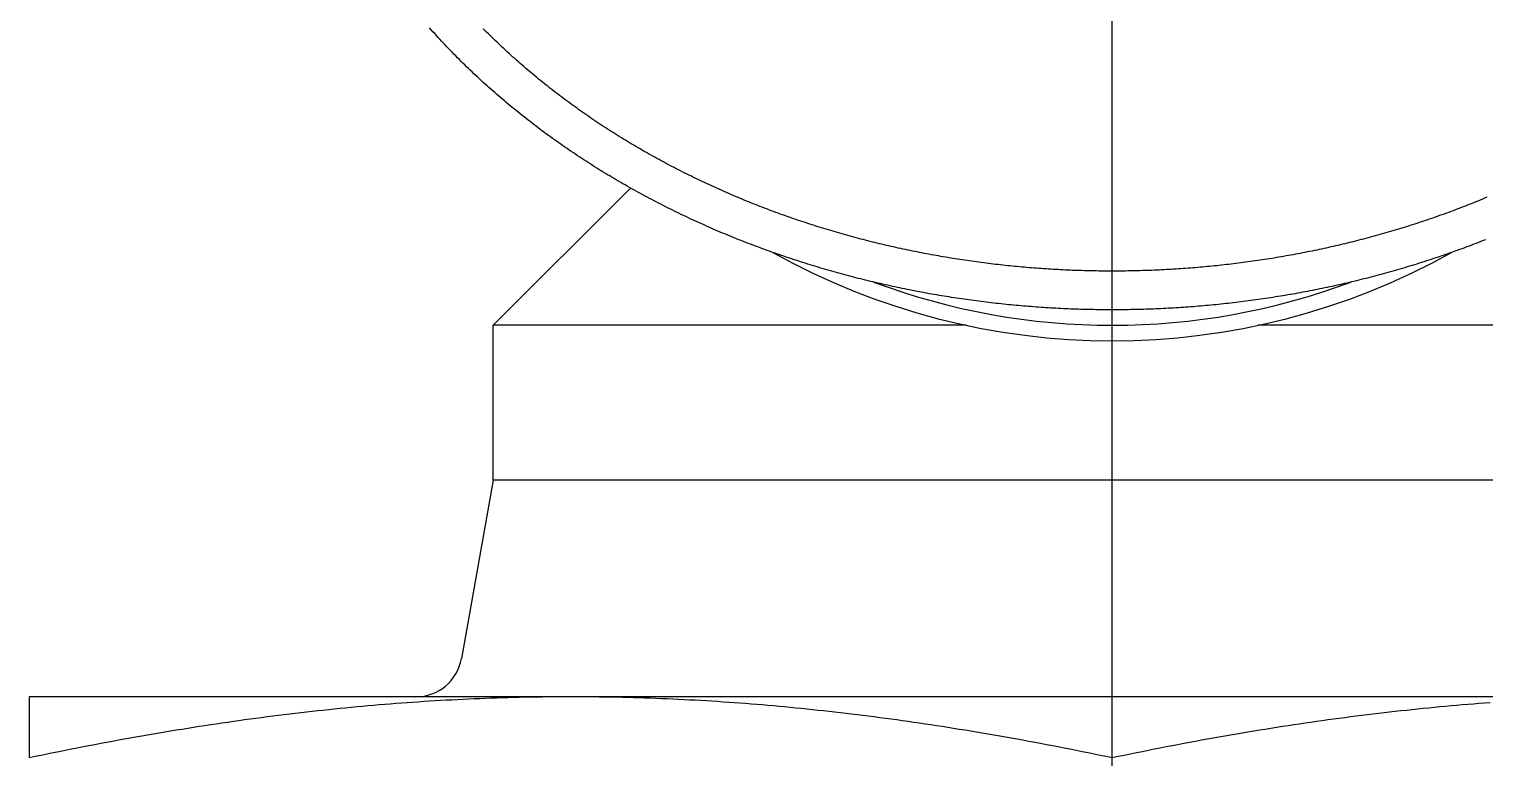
# Model space of a CAD drawing. Extents: x -31.9 to 42.6, y -42.6 to 6.5.
# Drawn here: x 28.18 to 37.59, y -7.19 to -2.49 of the extents above; entities that cross this region are included whole.
import ezdxf

# ---------------------------------------------------------------- set-up
doc = ezdxf.new("R2010")
doc.units = 0
doc.linetypes.add('CENTER', pattern=[50.8, 31.75, -6.35, 6.35, -6.35])
doc.layers.get('0').update_dxf_attribs({"linetype": 'CONTINUOUS'})
doc.layers.add('CENTER', color=1, linetype='CENTER')

msp = doc.modelspace()

# ---------------------------------------------------------------- linework, layer by layer
at = {"color": 7, "linetype": 'CONTINUOUS'}
for p, q in [((32.065, -3.5134), (31.1784, -4.4)), ((34.235, -4.4), (31.1784, -4.4)), ((31.1784, -5.4), (31.1784, -4.4)), ((39.1784, -4.4), (36.1218, -4.4)), ((31.1784, -5.4), (30.9725, -6.5527)), ((39.1784, -5.4), (31.1784, -5.4)), ((31.6784, -6.8), (28.1784, -6.8)), ((28.1784, -6.8), (28.1784, -7.1941)), ((38.6784, -6.8), (31.6784, -6.8))]:
    msp.add_line(p, q, dxfattribs=at)
at = {"color": 7}
for points in [[(37.5909, -3.847, 0), (37.5757, -3.853, 0), (37.5606, -3.859, 0), (37.5454, -3.8649, 0), (37.5302, -3.8708, 0), (37.515, -3.8766, 0), (37.4998, -3.8824, 0), (37.4846, -3.8881, 0), (37.4694, -3.8938, 0), (37.4541, -3.8995, 0), (37.4389, -3.9051, 0), (37.4236, -3.9107, 0), (37.4083, -3.9162, 0), (37.393, -3.9217, 0), (37.3777, -3.9272, 0), (37.3624, -3.9326, 0), (37.3471, -3.938, 0), (37.3317, -3.9433, 0), (37.3164, -3.9486, 0), (37.301, -3.9539, 0), (37.2857, -3.9591, 0), (37.2703, -3.9642, 0), (37.2549, -3.9694, 0), (37.2395, -3.9745, 0), (37.224, -3.9795, 0), (37.2086, -3.9845, 0), (37.1932, -3.9895, 0), (37.1777, -3.9944, 0), (37.1622, -3.9993, 0), (37.1468, -4.0042, 0), (37.1313, -4.009, 0), (37.1158, -4.0137, 0), (37.1003, -4.0185, 0), (37.0847, -4.0232, 0), (37.0692, -4.0278, 0), (37.0537, -4.0324, 0), (37.0381, -4.037, 0), (37.0226, -4.0415, 0), (37.007, -4.046, 0), (36.9914, -4.0504, 0), (36.9758, -4.0548, 0), (36.9602, -4.0592, 0), (36.9446, -4.0635, 0), (36.929, -4.0678, 0), (36.9133, -4.0721, 0), (36.8977, -4.0763, 0), (36.882, -4.0804, 0), (36.8664, -4.0846, 0), (36.8507, -4.0887, 0), (36.835, -4.0927, 0), (36.8193, -4.0967, 0), (36.8036, -4.1007, 0), (36.7879, -4.1046, 0), (36.7722, -4.1085, 0), (36.7565, -4.1123, 0), (36.7407, -4.1161, 0), (36.725, -4.1199, 0), (36.7092, -4.1236, 0), (36.6935, -4.1273, 0), (36.6777, -4.131, 0), (36.6619, -4.1346, 0), (36.6461, -4.1382, 0), (36.6303, -4.1417, 0), (36.6145, -4.1452, 0), (36.5987, -4.1486, 0), (36.5829, -4.1521, 0), (36.5671, -4.1554, 0), (36.5513, -4.1588, 0), (36.5354, -4.162, 0), (36.5196, -4.1653, 0), (36.5037, -4.1685, 0), (36.4878, -4.1717, 0), (36.472, -4.1748, 0), (36.4561, -4.1779, 0), (36.4402, -4.181, 0), (36.4243, -4.184, 0), (36.4084, -4.187, 0), (36.3925, -4.1899, 0), (36.3766, -4.1928, 0), (36.3607, -4.1957, 0), (36.3447, -4.1985, 0), (36.3288, -4.2013, 0), (36.3129, -4.204, 0), (36.2969, -4.2068, 0), (36.281, -4.2094, 0), (36.265, -4.212, 0), (36.249, -4.2146, 0), (36.2331, -4.2172, 0), (36.2171, -4.2197, 0), (36.2011, -4.2222, 0), (36.1851, -4.2246, 0), (36.1691, -4.227, 0), (36.1531, -4.2294, 0), (36.1371, -4.2317, 0), (36.1211, -4.234, 0), (36.1051, -4.2362, 0), (36.0891, -4.2384, 0), (36.0731, -4.2406, 0), (36.057, -4.2427, 0), (36.041, -4.2448, 0), (36.025, -4.2468, 0), (36.0089, -4.2488, 0), (35.9929, -4.2508, 0), (35.9768, -4.2527, 0), (35.9608, -4.2546, 0), (35.9447, -4.2565, 0), (35.9286, -4.2583, 0), (35.9126, -4.2601, 0), (35.8965, -4.2618, 0), (35.8804, -4.2635, 0), (35.8643, -4.2652, 0), (35.8482, -4.2668, 0), (35.8321, -4.2684, 0), (35.816, -4.2699, 0), (35.8, -4.2714, 0), (35.7838, -4.2729, 0), (35.7677, -4.2743, 0), (35.7516, -4.2757, 0), (35.7355, -4.2771, 0), (35.7194, -4.2784, 0), (35.7033, -4.2797, 0), (35.6872, -4.2809, 0), (35.671, -4.2821, 0), (35.6549, -4.2832, 0), (35.6388, -4.2844, 0), (35.6227, -4.2854, 0), (35.6065, -4.2865, 0), (35.5904, -4.2875, 0), (35.5743, -4.2885, 0), (35.5581, -4.2894, 0), (35.542, -4.2903, 0), (35.5258, -4.2911, 0), (35.5097, -4.2919, 0), (35.4935, -4.2927, 0), (35.4774, -4.2934, 0), (35.4612, -4.2941, 0), (35.4451, -4.2948, 0), (35.4289, -4.2954, 0), (35.4128, -4.296, 0), (35.3966, -4.2965, 0), (35.3804, -4.297, 0), (35.3643, -4.2975, 0), (35.3481, -4.2979, 0), (35.332, -4.2983, 0), (35.3158, -4.2986, 0), (35.2996, -4.2989, 0), (35.2835, -4.2992, 0), (35.2673, -4.2994, 0), (35.2511, -4.2996, 0), (35.235, -4.2998, 0), (35.2188, -4.2999, 0), (35.2026, -4.3, 0), (35.1865, -4.3, 0), (35.1703, -4.3, 0), (35.1541, -4.3, 0), (35.138, -4.2999, 0), (35.1218, -4.2998, 0), (35.1056, -4.2996, 0), (35.0895, -4.2994, 0), (35.0733, -4.2992, 0), (35.0571, -4.2989, 0), (35.041, -4.2986, 0), (35.0248, -4.2983, 0), (35.0086, -4.2979, 0), (34.9925, -4.2975, 0), (34.9763, -4.297, 0), (34.9602, -4.2965, 0), (34.944, -4.296, 0), (34.9278, -4.2954, 0), (34.9117, -4.2948, 0), (34.8955, -4.2941, 0), (34.8794, -4.2934, 0), (34.8632, -4.2927, 0), (34.8471, -4.2919, 0), (34.8309, -4.2911, 0), (34.8148, -4.2903, 0), (34.7986, -4.2894, 0), (34.7825, -4.2884, 0), (34.7664, -4.2875, 0), (34.7502, -4.2865, 0), (34.7341, -4.2854, 0), (34.718, -4.2843, 0), (34.7018, -4.2832, 0), (34.6857, -4.2821, 0), (34.6696, -4.2809, 0), (34.6535, -4.2796, 0), (34.6373, -4.2784, 0), (34.6212, -4.2771, 0), (34.6051, -4.2757, 0), (34.589, -4.2743, 0), (34.5729, -4.2729, 0), (34.5568, -4.2714, 0), (34.5407, -4.2699, 0), (34.5246, -4.2684, 0), (34.5085, -4.2668, 0), (34.4924, -4.2652, 0), (34.4764, -4.2635, 0), (34.4603, -4.2618, 0), (34.4442, -4.2601, 0), (34.4281, -4.2583, 0), (34.4121, -4.2565, 0), (34.396, -4.2546, 0), (34.3799, -4.2528, 0), (34.3639, -4.2508, 0), (34.3478, -4.2489, 0), (34.3318, -4.2469, 0), (34.3158, -4.2448, 0), (34.2997, -4.2427, 0), (34.2837, -4.2406, 0), (34.2677, -4.2384, 0), (34.2516, -4.2362, 0), (34.2356, -4.234, 0), (34.2196, -4.2317, 0), (34.2036, -4.2294, 0), (34.1876, -4.227, 0), (34.1716, -4.2246, 0), (34.1556, -4.2222, 0), (34.1397, -4.2197, 0), (34.1237, -4.2172, 0), (34.1077, -4.2147, 0), (34.0917, -4.2121, 0), (34.0758, -4.2095, 0), (34.0598, -4.2068, 0), (34.0439, -4.2041, 0), (34.028, -4.2013, 0), (34.012, -4.1985, 0), (33.9961, -4.1957, 0), (33.9802, -4.1928, 0), (33.9643, -4.1899, 0), (33.9484, -4.187, 0), (33.9325, -4.184, 0), (33.9166, -4.181, 0), (33.9007, -4.1779, 0), (33.8848, -4.1748, 0), (33.8689, -4.1717, 0), (33.8531, -4.1685, 0), (33.8372, -4.1653, 0), (33.8214, -4.162, 0), (33.8055, -4.1588, 0), (33.7897, -4.1554, 0), (33.7739, -4.152, 0), (33.758, -4.1486, 0), (33.7422, -4.1452, 0), (33.7264, -4.1417, 0), (33.7106, -4.1382, 0), (33.6948, -4.1346, 0), (33.6791, -4.131, 0), (33.6633, -4.1273, 0), (33.6475, -4.1236, 0), (33.6318, -4.1199, 0), (33.616, -4.1161, 0), (33.6003, -4.1123, 0), (33.5846, -4.1085, 0), (33.5689, -4.1046, 0), (33.5531, -4.1006, 0), (33.5374, -4.0967, 0), (33.5218, -4.0927, 0), (33.5061, -4.0886, 0), (33.4904, -4.0845, 0), (33.4747, -4.0804, 0), (33.4591, -4.0762, 0), (33.4434, -4.072, 0), (33.4278, -4.0678, 0), (33.4122, -4.0635, 0), (33.3966, -4.0592, 0), (33.381, -4.0548, 0), (33.3654, -4.0504, 0), (33.3498, -4.046, 0), (33.3342, -4.0415, 0), (33.3187, -4.037, 0), (33.3031, -4.0324, 0), (33.2876, -4.0278, 0), (33.272, -4.0231, 0), (33.2565, -4.0184, 0), (33.241, -4.0137, 0), (33.2255, -4.0089, 0), (33.21, -4.0042, 0), (33.1945, -3.9993, 0), (33.179, -3.9944, 0), (33.1636, -3.9895, 0), (33.1481, -3.9845, 0), (33.1327, -3.9795, 0), (33.1173, -3.9745, 0), (33.1018, -3.9694, 0), (33.0864, -3.9642, 0), (33.071, -3.9591, 0), (33.0556, -3.9539, 0), (33.0403, -3.9486, 0), (33.0249, -3.9433, 0), (33.0096, -3.938, 0), (32.9942, -3.9326, 0), (32.9789, -3.9272, 0), (32.9636, -3.9217, 0), (32.9483, -3.9162, 0), (32.933, -3.9107, 0), (32.9177, -3.9051, 0), (32.9025, -3.8995, 0), (32.8872, -3.8938, 0), (32.872, -3.8881, 0), (32.8568, -3.8824, 0), (32.8416, -3.8766, 0), (32.8264, -3.8707, 0), (32.8112, -3.8649, 0), (32.796, -3.859, 0), (32.7809, -3.853, 0), (32.7658, -3.847, 0), (32.7506, -3.841, 0), (32.7355, -3.8349, 0), (32.7204, -3.8288, 0), (32.7053, -3.8226, 0), (32.6903, -3.8164, 0), (32.6752, -3.8102, 0), (32.6602, -3.8039, 0), (32.6452, -3.7975, 0), (32.6302, -3.7912, 0), (32.6152, -3.7848, 0), (32.6002, -3.7783, 0), (32.5853, -3.7718, 0), (32.5703, -3.7653, 0), (32.5554, -3.7587, 0), (32.5405, -3.7521, 0), (32.5256, -3.7454, 0), (32.5107, -3.7387, 0), (32.4959, -3.732, 0), (32.481, -3.7252, 0), (32.4662, -3.7183, 0), (32.4514, -3.7115, 0), (32.4366, -3.7045, 0), (32.4219, -3.6976, 0), (32.4071, -3.6906, 0), (32.3924, -3.6835, 0), (32.3777, -3.6765, 0), (32.363, -3.6693, 0), (32.3483, -3.6622, 0), (32.3336, -3.6549, 0), (32.319, -3.6477, 0), (32.3043, -3.6404, 0), (32.2897, -3.6331, 0), (32.2751, -3.6257, 0), (32.2606, -3.6183, 0), (32.246, -3.6108, 0), (32.2315, -3.6033, 0), (32.217, -3.5957, 0), (32.2025, -3.5881, 0), (32.188, -3.5805, 0), (32.1736, -3.5728, 0), (32.1591, -3.5651, 0), (32.1447, -3.5573, 0), (32.1303, -3.5495, 0), (32.116, -3.5416, 0), (32.1016, -3.5337, 0), (32.0873, -3.5258, 0), (32.073, -3.5178, 0), (32.0587, -3.5098, 0), (32.0444, -3.5017, 0), (32.0302, -3.4936, 0), (32.0159, -3.4855, 0), (32.0017, -3.4773, 0), (31.9876, -3.469, 0), (31.9734, -3.4607, 0), (31.9593, -3.4524, 0), (31.9452, -3.444, 0), (31.9311, -3.4356, 0), (31.917, -3.4272, 0), (31.903, -3.4187, 0), (31.889, -3.4101, 0), (31.875, -3.4016, 0), (31.8611, -3.3929, 0), (31.8471, -3.3843, 0), (31.8332, -3.3756, 0), (31.8193, -3.3668, 0), (31.8055, -3.358, 0), (31.7917, -3.3492, 0), (31.7779, -3.3403, 0), (31.7641, -3.3314, 0), (31.7503, -3.3224, 0), (31.7366, -3.3134, 0), (31.7229, -3.3044, 0), (31.7093, -3.2953, 0), (31.6956, -3.2862, 0), (31.682, -3.277, 0), (31.6684, -3.2678, 0), (31.6549, -3.2585, 0), (31.6413, -3.2492, 0), (31.6278, -3.2398, 0), (31.6144, -3.2304, 0), (31.6009, -3.221, 0), (31.5875, -3.2115, 0), (31.5742, -3.202, 0), (31.5608, -3.1925, 0), (31.5475, -3.1829, 0), (31.5342, -3.1732, 0), (31.5209, -3.1635, 0), (31.5077, -3.1538, 0), (31.4945, -3.144, 0), (31.4813, -3.1342, 0), (31.4682, -3.1244, 0), (31.4551, -3.1145, 0), (31.442, -3.1045, 0), (31.429, -3.0945, 0), (31.416, -3.0845, 0), (31.403, -3.0744, 0), (31.39, -3.0643, 0), (31.3771, -3.0541, 0), (31.3643, -3.044, 0), (31.3514, -3.0337, 0), (31.3386, -3.0234, 0), (31.3258, -3.0131, 0), (31.3131, -3.0027, 0), (31.3004, -2.9923, 0), (31.2877, -2.9819, 0), (31.275, -2.9714, 0), (31.2624, -2.9608, 0), (31.2498, -2.9502, 0), (31.2373, -2.9396, 0), (31.2248, -2.9289, 0), (31.2123, -2.9182, 0), (31.1999, -2.9075, 0), (31.1875, -2.8967, 0), (31.1751, -2.8858, 0), (31.1628, -2.875, 0), (31.1505, -2.864, 0), (31.1382, -2.8531, 0), (31.126, -2.842, 0), (31.1138, -2.831, 0), (31.1017, -2.8199, 0), (31.0896, -2.8088, 0), (31.0775, -2.7976, 0), (31.0655, -2.7864, 0), (31.0535, -2.7751, 0), (31.0415, -2.7638, 0), (31.0296, -2.7524, 0), (31.0177, -2.741, 0), (31.0059, -2.7296, 0), (30.9941, -2.7181, 0), (30.9823, -2.7066, 0), (30.9706, -2.695, 0), (30.9589, -2.6834, 0), (30.9472, -2.6717, 0), (30.9356, -2.66, 0), (30.924, -2.6483, 0), (30.9125, -2.6365, 0), (30.901, -2.6247, 0), (30.8896, -2.6128, 0), (30.8781, -2.6009, 0), (30.8668, -2.5889, 0), (30.8554, -2.5769, 0), (30.8441, -2.5648, 0), (30.8329, -2.5527, 0), (30.8217, -2.5406, 0), (30.8105, -2.5284, 0), (30.7994, -2.5162, 0), (30.7883, -2.5039, 0), (30.7773, -2.4916, 0), (30.7663, -2.4792, 0)], [(37.5997, -3.5734, 0), (37.5853, -3.5794, 0), (37.5708, -3.5854, 0), (37.5564, -3.5913, 0), (37.5419, -3.5972, 0), (37.5275, -3.6031, 0), (37.513, -3.6089, 0), (37.4985, -3.6147, 0), (37.484, -3.6205, 0), (37.4694, -3.6262, 0), (37.4549, -3.6318, 0), (37.4403, -3.6375, 0), (37.4258, -3.6431, 0), (37.4112, -3.6486, 0), (37.3966, -3.6541, 0), (37.382, -3.6596, 0), (37.3674, -3.665, 0), (37.3527, -3.6704, 0), (37.3381, -3.6758, 0), (37.3234, -3.6811, 0), (37.3087, -3.6864, 0), (37.2941, -3.6916, 0), (37.2794, -3.6968, 0), (37.2647, -3.702, 0), (37.2499, -3.7071, 0), (37.2352, -3.7122, 0), (37.2205, -3.7172, 0), (37.2057, -3.7222, 0), (37.1909, -3.7272, 0), (37.1762, -3.7321, 0), (37.1614, -3.737, 0), (37.1466, -3.7418, 0), (37.1317, -3.7466, 0), (37.1169, -3.7514, 0), (37.1021, -3.7561, 0), (37.0872, -3.7608, 0), (37.0724, -3.7655, 0), (37.0575, -3.7701, 0), (37.0426, -3.7747, 0), (37.0277, -3.7792, 0), (37.0128, -3.7837, 0), (36.9979, -3.7882, 0), (36.983, -3.7926, 0), (36.968, -3.797, 0), (36.9531, -3.8013, 0), (36.9381, -3.8056, 0), (36.9231, -3.8099, 0), (36.9082, -3.8142, 0), (36.8932, -3.8184, 0), (36.8782, -3.8225, 0), (36.8631, -3.8266, 0), (36.8481, -3.8307, 0), (36.8331, -3.8348, 0), (36.818, -3.8388, 0), (36.803, -3.8427, 0), (36.7879, -3.8466, 0), (36.7729, -3.8505, 0), (36.7578, -3.8544, 0), (36.7427, -3.8582, 0), (36.7276, -3.862, 0), (36.7125, -3.8657, 0), (36.6974, -3.8694, 0), (36.6822, -3.8731, 0), (36.6671, -3.8767, 0), (36.652, -3.8803, 0), (36.6368, -3.8838, 0), (36.6216, -3.8873, 0), (36.6065, -3.8908, 0), (36.5913, -3.8942, 0), (36.5761, -3.8976, 0), (36.5609, -3.901, 0), (36.5457, -3.9043, 0), (36.5305, -3.9076, 0), (36.5153, -3.9108, 0), (36.5, -3.9141, 0), (36.4848, -3.9172, 0), (36.4696, -3.9204, 0), (36.4543, -3.9234, 0), (36.439, -3.9265, 0), (36.4238, -3.9295, 0), (36.4085, -3.9325, 0), (36.3932, -3.9354, 0), (36.3779, -3.9383, 0), (36.3626, -3.9412, 0), (36.3473, -3.944, 0), (36.332, -3.9468, 0), (36.3167, -3.9496, 0), (36.3014, -3.9523, 0), (36.286, -3.955, 0), (36.2707, -3.9576, 0), (36.2554, -3.9602, 0), (36.24, -3.9628, 0), (36.2247, -3.9653, 0), (36.2093, -3.9678, 0), (36.1939, -3.9703, 0), (36.1785, -3.9727, 0), (36.1632, -3.9751, 0), (36.1478, -3.9774, 0), (36.1324, -3.9797, 0), (36.117, -3.982, 0), (36.1016, -3.9842, 0), (36.0862, -3.9864, 0), (36.0708, -3.9886, 0), (36.0553, -3.9907, 0), (36.0399, -3.9928, 0), (36.0245, -3.9948, 0), (36.0091, -3.9968, 0), (35.9936, -3.9988, 0), (35.9782, -4.0007, 0), (35.9627, -4.0026, 0), (35.9473, -4.0045, 0), (35.9318, -4.0063, 0), (35.9163, -4.0081, 0), (35.9009, -4.0098, 0), (35.8854, -4.0115, 0), (35.8699, -4.0132, 0), (35.8544, -4.0149, 0), (35.839, -4.0165, 0), (35.8235, -4.018, 0), (35.808, -4.0195, 0), (35.7925, -4.021, 0), (35.777, -4.0225, 0), (35.7615, -4.0239, 0), (35.746, -4.0253, 0), (35.7305, -4.0266, 0), (35.7149, -4.0279, 0), (35.6994, -4.0292, 0), (35.6839, -4.0304, 0), (35.6684, -4.0316, 0), (35.6529, -4.0327, 0), (35.6373, -4.0339, 0), (35.6218, -4.0349, 0), (35.6063, -4.036, 0), (35.5907, -4.037, 0), (35.5752, -4.0379, 0), (35.5596, -4.0389, 0), (35.5441, -4.0398, 0), (35.5286, -4.0406, 0), (35.513, -4.0414, 0), (35.4975, -4.0422, 0), (35.4819, -4.043, 0), (35.4663, -4.0437, 0), (35.4508, -4.0443, 0), (35.4352, -4.045, 0), (35.4197, -4.0456, 0), (35.4041, -4.0461, 0), (35.3885, -4.0466, 0), (35.373, -4.0471, 0), (35.3574, -4.0476, 0), (35.3419, -4.048, 0), (35.3263, -4.0483, 0), (35.3107, -4.0487, 0), (35.2952, -4.049, 0), (35.2796, -4.0492, 0), (35.264, -4.0495, 0), (35.2484, -4.0496, 0), (35.2329, -4.0498, 0), (35.2173, -4.0499, 0), (35.2017, -4.05, 0), (35.1862, -4.05, 0), (35.1706, -4.05, 0), (35.155, -4.05, 0), (35.1394, -4.0499, 0), (35.1239, -4.0498, 0), (35.1083, -4.0496, 0), (35.0927, -4.0495, 0), (35.0772, -4.0492, 0), (35.0616, -4.049, 0), (35.046, -4.0487, 0), (35.0305, -4.0483, 0), (35.0149, -4.048, 0), (34.9993, -4.0476, 0), (34.9838, -4.0471, 0), (34.9682, -4.0466, 0), (34.9526, -4.0461, 0), (34.9371, -4.0456, 0), (34.9215, -4.045, 0), (34.906, -4.0443, 0), (34.8904, -4.0437, 0), (34.8749, -4.043, 0), (34.8593, -4.0422, 0), (34.8438, -4.0414, 0), (34.8282, -4.0406, 0), (34.8127, -4.0397, 0), (34.7971, -4.0389, 0), (34.7816, -4.0379, 0), (34.766, -4.037, 0), (34.7505, -4.036, 0), (34.735, -4.0349, 0), (34.7194, -4.0338, 0), (34.7039, -4.0327, 0), (34.6884, -4.0316, 0), (34.6728, -4.0304, 0), (34.6573, -4.0292, 0), (34.6418, -4.0279, 0), (34.6263, -4.0266, 0), (34.6108, -4.0253, 0), (34.5953, -4.0239, 0), (34.5798, -4.0225, 0), (34.5643, -4.021, 0), (34.5488, -4.0195, 0), (34.5333, -4.018, 0), (34.5178, -4.0165, 0), (34.5023, -4.0149, 0), (34.4868, -4.0132, 0), (34.4714, -4.0116, 0), (34.4559, -4.0099, 0), (34.4404, -4.0081, 0), (34.425, -4.0063, 0), (34.4095, -4.0045, 0), (34.394, -4.0027, 0), (34.3786, -4.0008, 0), (34.3631, -3.9988, 0), (34.3477, -3.9968, 0), (34.3323, -3.9948, 0), (34.3168, -3.9928, 0), (34.3014, -3.9907, 0), (34.286, -3.9886, 0), (34.2706, -3.9864, 0), (34.2552, -3.9842, 0), (34.2398, -3.982, 0), (34.2244, -3.9798, 0), (34.209, -3.9775, 0), (34.1936, -3.9751, 0), (34.1782, -3.9727, 0), (34.1628, -3.9703, 0), (34.1475, -3.9678, 0), (34.1321, -3.9653, 0), (34.1168, -3.9628, 0), (34.1014, -3.9603, 0), (34.0861, -3.9577, 0), (34.0707, -3.955, 0), (34.0554, -3.9523, 0), (34.0401, -3.9496, 0), (34.0248, -3.9468, 0), (34.0094, -3.9441, 0), (33.9941, -3.9412, 0), (33.9788, -3.9384, 0), (33.9636, -3.9354, 0), (33.9483, -3.9325, 0), (33.933, -3.9295, 0), (33.9177, -3.9265, 0), (33.9025, -3.9234, 0), (33.8872, -3.9204, 0), (33.872, -3.9172, 0), (33.8567, -3.9141, 0), (33.8415, -3.9108, 0), (33.8263, -3.9076, 0), (33.8111, -3.9043, 0), (33.7959, -3.901, 0), (33.7807, -3.8976, 0), (33.7655, -3.8942, 0), (33.7503, -3.8908, 0), (33.7351, -3.8873, 0), (33.72, -3.8838, 0), (33.7048, -3.8803, 0), (33.6897, -3.8767, 0), (33.6745, -3.8731, 0), (33.6594, -3.8694, 0), (33.6443, -3.8657, 0), (33.6292, -3.862, 0), (33.6141, -3.8582, 0), (33.599, -3.8544, 0), (33.5839, -3.8505, 0), (33.5688, -3.8466, 0), (33.5538, -3.8427, 0), (33.5387, -3.8387, 0), (33.5237, -3.8347, 0), (33.5086, -3.8307, 0), (33.4936, -3.8266, 0), (33.4786, -3.8225, 0), (33.4636, -3.8183, 0), (33.4486, -3.8141, 0), (33.4336, -3.8099, 0), (33.4187, -3.8056, 0), (33.4037, -3.8013, 0), (33.3887, -3.797, 0), (33.3738, -3.7926, 0), (33.3589, -3.7882, 0), (33.344, -3.7837, 0), (33.3291, -3.7792, 0), (33.3142, -3.7747, 0), (33.2993, -3.7701, 0), (33.2844, -3.7655, 0), (33.2695, -3.7608, 0), (33.2547, -3.7561, 0), (33.2398, -3.7514, 0), (33.225, -3.7466, 0), (33.2102, -3.7418, 0), (33.1953, -3.737, 0), (33.1805, -3.7321, 0), (33.1658, -3.7271, 0), (33.151, -3.7222, 0), (33.1362, -3.7172, 0), (33.1215, -3.7121, 0), (33.1067, -3.7071, 0), (33.092, -3.7019, 0), (33.0773, -3.6968, 0), (33.0626, -3.6916, 0), (33.0479, -3.6863, 0), (33.0332, -3.6811, 0), (33.0185, -3.6757, 0), (33.0039, -3.6704, 0), (32.9893, -3.665, 0), (32.9746, -3.6596, 0), (32.96, -3.6541, 0), (32.9454, -3.6486, 0), (32.9308, -3.643, 0), (32.9163, -3.6374, 0), (32.9017, -3.6318, 0), (32.8872, -3.6261, 0), (32.8726, -3.6204, 0), (32.8581, -3.6147, 0), (32.8436, -3.6089, 0), (32.8292, -3.6031, 0), (32.8147, -3.5972, 0), (32.8002, -3.5913, 0), (32.7858, -3.5854, 0), (32.7714, -3.5794, 0), (32.757, -3.5734, 0), (32.7426, -3.5673, 0), (32.7282, -3.5612, 0), (32.7138, -3.555, 0), (32.6995, -3.5488, 0), (32.6852, -3.5426, 0), (32.6709, -3.5364, 0), (32.6566, -3.5301, 0), (32.6423, -3.5237, 0), (32.628, -3.5173, 0), (32.6138, -3.5109, 0), (32.5996, -3.5045, 0), (32.5854, -3.498, 0), (32.5712, -3.4914, 0), (32.557, -3.4848, 0), (32.5428, -3.4782, 0), (32.5287, -3.4716, 0), (32.5146, -3.4649, 0), (32.5005, -3.4581, 0), (32.4864, -3.4514, 0), (32.4723, -3.4445, 0), (32.4583, -3.4377, 0), (32.4443, -3.4308, 0), (32.4302, -3.4238, 0), (32.4163, -3.4168, 0), (32.4023, -3.4098, 0), (32.3883, -3.4028, 0), (32.3744, -3.3957, 0), (32.3605, -3.3885, 0), (32.3466, -3.3813, 0), (32.3327, -3.3741, 0), (32.3189, -3.3668, 0), (32.305, -3.3596, 0), (32.2912, -3.3522, 0), (32.2774, -3.3448, 0), (32.2636, -3.3374, 0), (32.2499, -3.3299, 0), (32.2361, -3.3224, 0), (32.2224, -3.3149, 0), (32.2087, -3.3073, 0), (32.1951, -3.2997, 0), (32.1814, -3.292, 0), (32.1678, -3.2843, 0), (32.1542, -3.2765, 0), (32.1406, -3.2688, 0), (32.127, -3.2609, 0), (32.1135, -3.2531, 0), (32.1, -3.2452, 0), (32.0865, -3.2372, 0), (32.073, -3.2292, 0), (32.0596, -3.2212, 0), (32.0462, -3.2131, 0), (32.0328, -3.205, 0), (32.0194, -3.1969, 0), (32.0061, -3.1887, 0), (31.9928, -3.1805, 0), (31.9795, -3.1722, 0), (31.9662, -3.1639, 0), (31.953, -3.1555, 0), (31.9398, -3.1472, 0), (31.9266, -3.1387, 0), (31.9134, -3.1303, 0), (31.9003, -3.1218, 0), (31.8872, -3.1132, 0), (31.8741, -3.1046, 0), (31.8611, -3.096, 0), (31.8481, -3.0873, 0), (31.8351, -3.0787, 0), (31.8221, -3.0699, 0), (31.8092, -3.0611, 0), (31.7963, -3.0523, 0), (31.7834, -3.0434, 0), (31.7705, -3.0345, 0), (31.7577, -3.0256, 0), (31.7449, -3.0166, 0), (31.7321, -3.0076, 0), (31.7194, -2.9985, 0), (31.7067, -2.9894, 0), (31.694, -2.9803, 0), (31.6814, -2.9711, 0), (31.6688, -2.9619, 0), (31.6562, -2.9527, 0), (31.6436, -2.9434, 0), (31.6311, -2.934, 0), (31.6186, -2.9246, 0), (31.6061, -2.9152, 0), (31.5937, -2.9058, 0), (31.5813, -2.8963, 0), (31.5689, -2.8867, 0), (31.5566, -2.8772, 0), (31.5443, -2.8676, 0), (31.532, -2.8579, 0), (31.5198, -2.8482, 0), (31.5076, -2.8385, 0), (31.4954, -2.8287, 0), (31.4833, -2.8189, 0), (31.4712, -2.8091, 0), (31.4591, -2.7992, 0), (31.447, -2.7892, 0), (31.435, -2.7793, 0), (31.4231, -2.7693, 0), (31.4111, -2.7592, 0), (31.3992, -2.7491, 0), (31.3874, -2.739, 0), (31.3755, -2.7288, 0), (31.3637, -2.7186, 0), (31.352, -2.7084, 0), (31.3402, -2.6981, 0), (31.3285, -2.6878, 0), (31.3169, -2.6774, 0), (31.3053, -2.6671, 0), (31.2937, -2.6566, 0), (31.2821, -2.6461, 0), (31.2706, -2.6356, 0), (31.2592, -2.6251, 0), (31.2477, -2.6145, 0), (31.2363, -2.6038, 0), (31.225, -2.5932, 0), (31.2136, -2.5825, 0), (31.2023, -2.5717, 0), (31.1911, -2.5609, 0), (31.1799, -2.5501, 0), (31.1687, -2.5392, 0), (31.1576, -2.5283, 0), (31.1465, -2.5174, 0), (31.1354, -2.5064, 0), (31.1244, -2.4953, 0), (31.1134, -2.4843, 0)], [(31.6784, -6.8, 0), (31.6413, -6.8, 0), (31.6042, -6.8002, 0), (31.5672, -6.8004, 0), (31.5303, -6.8008, 0), (31.4934, -6.8012, 0), (31.4566, -6.8017, 0), (31.4198, -6.8023, 0), (31.3831, -6.803, 0), (31.3464, -6.8038, 0), (31.3098, -6.8047, 0), (31.2733, -6.8057, 0), (31.2367, -6.8068, 0), (31.2003, -6.8079, 0), (31.1638, -6.8092, 0), (31.1274, -6.8105, 0), (31.091, -6.8119, 0), (31.0547, -6.8134, 0), (31.0184, -6.8151, 0), (30.9821, -6.8167, 0), (30.9459, -6.8185, 0), (30.9097, -6.8204, 0), (30.8735, -6.8224, 0), (30.8373, -6.8244, 0), (30.8012, -6.8265, 0), (30.765, -6.8288, 0), (30.7289, -6.8311, 0), (30.6928, -6.8335, 0), (30.6567, -6.8359, 0), (30.6206, -6.8385, 0), (30.5846, -6.8411, 0), (30.5485, -6.8439, 0), (30.5125, -6.8467, 0), (30.4764, -6.8496, 0), (30.4404, -6.8526, 0), (30.4043, -6.8557, 0), (30.3683, -6.8588, 0), (30.3322, -6.8621, 0), (30.2962, -6.8654, 0), (30.2601, -6.8688, 0), (30.224, -6.8723, 0), (30.1879, -6.8759, 0), (30.1518, -6.8795, 0), (30.1157, -6.8833, 0), (30.0796, -6.8871, 0), (30.0435, -6.891, 0), (30.0073, -6.895, 0), (29.9711, -6.8991, 0), (29.9349, -6.9033, 0), (29.8987, -6.9075, 0), (29.8625, -6.9119, 0), (29.8262, -6.9163, 0), (29.7899, -6.9208, 0), (29.7536, -6.9253, 0), (29.7172, -6.93, 0), (29.6808, -6.9348, 0), (29.6444, -6.9396, 0), (29.6079, -6.9445, 0), (29.5714, -6.9495, 0), (29.5348, -6.9546, 0), (29.4983, -6.9597, 0), (29.4616, -6.965, 0), (29.4249, -6.9703, 0), (29.3882, -6.9757, 0), (29.3514, -6.9813, 0), (29.3146, -6.9868, 0), (29.2777, -6.9925, 0), (29.2408, -6.9982, 0), (29.2038, -7.0041, 0), (29.1668, -7.01, 0), (29.1297, -7.016, 0), (29.0925, -7.0221, 0), (29.0553, -7.0283, 0), (29.018, -7.0345, 0), (28.9807, -7.0409, 0), (28.9433, -7.0473, 0), (28.9058, -7.0538, 0), (28.8682, -7.0604, 0), (28.8306, -7.0671, 0), (28.7929, -7.0739, 0), (28.7551, -7.0808, 0), (28.7173, -7.0877, 0), (28.6793, -7.0947, 0), (28.6413, -7.1018, 0), (28.6032, -7.109, 0), (28.5651, -7.1163, 0), (28.5268, -7.1237, 0), (28.4885, -7.1312, 0), (28.45, -7.1387, 0), (28.4115, -7.1464, 0), (28.3729, -7.1541, 0), (28.3342, -7.162, 0), (28.2954, -7.1699, 0), (28.2565, -7.1779, 0), (28.2175, -7.186, 0), (28.1784, -7.1941, 0)], [(35.1784, -7.1941, 0), (35.1393, -7.186, 0), (35.1003, -7.1779, 0), (35.0614, -7.1699, 0), (35.0226, -7.162, 0), (34.9839, -7.1541, 0), (34.9452, -7.1464, 0), (34.9067, -7.1387, 0), (34.8683, -7.1312, 0), (34.8299, -7.1237, 0), (34.7917, -7.1163, 0), (34.7535, -7.109, 0), (34.7154, -7.1018, 0), (34.6774, -7.0947, 0), (34.6395, -7.0877, 0), (34.6016, -7.0808, 0), (34.5639, -7.0739, 0), (34.5262, -7.0671, 0), (34.4885, -7.0604, 0), (34.451, -7.0538, 0), (34.4135, -7.0473, 0), (34.3761, -7.0409, 0), (34.3387, -7.0345, 0), (34.3015, -7.0283, 0), (34.2642, -7.0221, 0), (34.2271, -7.016, 0), (34.19, -7.01, 0), (34.1529, -7.0041, 0), (34.116, -6.9982, 0), (34.079, -6.9925, 0), (34.0421, -6.9868, 0), (34.0053, -6.9813, 0), (33.9685, -6.9757, 0), (33.9318, -6.9703, 0), (33.8951, -6.965, 0), (33.8585, -6.9597, 0), (33.8219, -6.9546, 0), (33.7854, -6.9495, 0), (33.7489, -6.9445, 0), (33.7124, -6.9396, 0), (33.676, -6.9348, 0), (33.6396, -6.93, 0), (33.6032, -6.9253, 0), (33.5669, -6.9208, 0), (33.5306, -6.9163, 0), (33.4943, -6.9119, 0), (33.458, -6.9075, 0), (33.4218, -6.9033, 0), (33.3856, -6.8991, 0), (33.3494, -6.895, 0), (33.3133, -6.891, 0), (33.2771, -6.8871, 0), (33.241, -6.8833, 0), (33.2049, -6.8795, 0), (33.1688, -6.8759, 0), (33.1327, -6.8723, 0), (33.0967, -6.8688, 0), (33.0606, -6.8654, 0), (33.0246, -6.8621, 0), (32.9885, -6.8588, 0), (32.9525, -6.8557, 0), (32.9164, -6.8526, 0), (32.8804, -6.8496, 0), (32.8443, -6.8467, 0), (32.8083, -6.8439, 0), (32.7722, -6.8411, 0), (32.7361, -6.8385, 0), (32.7, -6.8359, 0), (32.664, -6.8335, 0), (32.6279, -6.8311, 0), (32.5917, -6.8288, 0), (32.5556, -6.8265, 0), (32.5195, -6.8244, 0), (32.4833, -6.8224, 0), (32.4471, -6.8204, 0), (32.4109, -6.8185, 0), (32.3746, -6.8167, 0), (32.3384, -6.8151, 0), (32.3021, -6.8134, 0), (32.2657, -6.8119, 0), (32.2294, -6.8105, 0), (32.193, -6.8092, 0), (32.1565, -6.8079, 0), (32.12, -6.8068, 0), (32.0835, -6.8057, 0), (32.0469, -6.8047, 0), (32.0103, -6.8038, 0), (31.9737, -6.803, 0), (31.9369, -6.8023, 0), (31.9002, -6.8017, 0), (31.8634, -6.8012, 0), (31.8265, -6.8008, 0), (31.7896, -6.8004, 0), (31.7526, -6.8002, 0), (31.7155, -6.8, 0), (31.6784, -6.8, 0)], [(37.6206, -6.8385, 0), (37.5846, -6.8411, 0), (37.5485, -6.8439, 0), (37.5125, -6.8467, 0), (37.4764, -6.8496, 0), (37.4404, -6.8526, 0), (37.4043, -6.8557, 0), (37.3683, -6.8588, 0), (37.3322, -6.8621, 0), (37.2962, -6.8654, 0), (37.2601, -6.8688, 0), (37.224, -6.8723, 0), (37.1879, -6.8759, 0), (37.1518, -6.8795, 0), (37.1157, -6.8833, 0), (37.0796, -6.8871, 0), (37.0435, -6.891, 0), (37.0073, -6.895, 0), (36.9711, -6.8991, 0), (36.9349, -6.9033, 0), (36.8987, -6.9075, 0), (36.8625, -6.9119, 0), (36.8262, -6.9163, 0), (36.7899, -6.9208, 0), (36.7536, -6.9253, 0), (36.7172, -6.93, 0), (36.6808, -6.9348, 0), (36.6444, -6.9396, 0), (36.6079, -6.9445, 0), (36.5714, -6.9495, 0), (36.5348, -6.9546, 0), (36.4983, -6.9597, 0), (36.4616, -6.965, 0), (36.4249, -6.9703, 0), (36.3882, -6.9757, 0), (36.3514, -6.9813, 0), (36.3146, -6.9868, 0), (36.2777, -6.9925, 0), (36.2408, -6.9982, 0), (36.2038, -7.0041, 0), (36.1668, -7.01, 0), (36.1297, -7.016, 0), (36.0925, -7.0221, 0), (36.0553, -7.0283, 0), (36.018, -7.0345, 0), (35.9807, -7.0409, 0), (35.9433, -7.0473, 0), (35.9058, -7.0538, 0), (35.8682, -7.0604, 0), (35.8306, -7.0671, 0), (35.7929, -7.0739, 0), (35.7551, -7.0808, 0), (35.7173, -7.0877, 0), (35.6793, -7.0947, 0), (35.6413, -7.1018, 0), (35.6032, -7.109, 0), (35.5651, -7.1163, 0), (35.5268, -7.1237, 0), (35.4885, -7.1312, 0), (35.45, -7.1387, 0), (35.4115, -7.1464, 0), (35.3729, -7.1541, 0), (35.3342, -7.162, 0), (35.2954, -7.1699, 0), (35.2565, -7.1779, 0), (35.2175, -7.186, 0), (35.1784, -7.1941, 0)]]:
    msp.add_polyline3d(points, dxfattribs=at)
at = {"color": 7, "linetype": 'CONTINUOUS'}
for centre, radius, start, end in [((35.1784, 0), 4.5, 240.83239, 299.16761), ((35.1784, 0), 4.4, 249.48553, 290.51447), ((30.6772, -6.5), 0.3, 270, 349.87533)]:
    msp.add_arc(centre, radius, start, end, dxfattribs=at)
at = {"layer": 'CENTER', "color": 1, "linetype": 'CENTER'}
msp.add_line((35.1784, -24.8), (35.1784, 6.5), dxfattribs=at)

doc.saveas('drawing.dxf')
